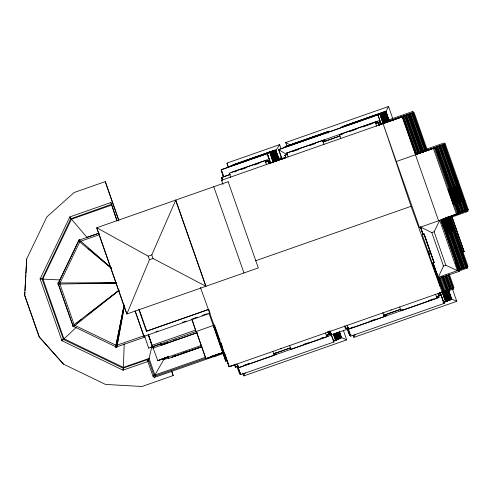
<?xml version="1.0" encoding="UTF-8"?>
<svg xmlns="http://www.w3.org/2000/svg" width="493" height="493" viewBox="0 0 493 493"><rect width="100%" height="100%" fill="white"/><g stroke="black" fill="none" stroke-linecap="round" stroke-linejoin="round"><path stroke-width="0.74" d="M151.801 346.727L149.077 358.429L148.338 359.36L147.838 361.548L122.954 370.169L123.392 367.427L124.211 343.787M123.509 370.052L123.392 367.427L63.843 338.673L42.873 278.81L71.467 219.182L111.769 205.063L116.878 220.956M171.589 370.952L173.203 375.561L141.996 386.494L105.514 384.429L63.48 364.136L39.2 336.941L24.65 295.412L26.659 259.016L46.841 216.926L74.061 192.553L105.262 181.615L118.739 220.081M63.48 364.136L39.292 336.904L24.742 295.375L24.915 292.343M24.995 290.827L25.371 283.999M25.457 282.483L25.87 274.903M25.956 273.387L26.375 265.801M26.456 264.285L26.659 259.016M122.954 370.169L61.989 340.737L40.106 278.952L69.858 216.908L110.9 202.531L117.124 220.747M74.301 325.127L59.752 283.598L57.927 284.091L57.989 282.933L116.416 282.834M116.083 346.08L115.756 346.764L73.642 326.495L72.865 325.626L58.316 284.097L58.384 282.939L78.664 240.812L58.476 282.902L57.989 282.933M124.55 305.068L116.786 347.257L115.621 347.195L124.057 305.395M116.786 347.257L124.193 306.923M119.3 330.335L120.483 324.302M120.779 322.792L124.039 306.196M115.621 347.195L124.156 305.044M147.832 361.535L148.325 359.366L149.077 358.429L155.215 376.03L154.426 377.404L153.157 376.738L147.838 361.548L148.338 359.36L123.022 368.148L63.468 339.394L42.096 279.081L70.721 218.849L111.48 204.33L111.769 205.063M213.845 186.718L96.683 227.803L126.874 313.998L96.794 227.76L148.19 256.169L149.447 259.756L126.874 313.998L244.041 272.912M151.782 254.906L175.773 200.096L205.963 286.297L153.04 258.498L151.782 254.906L148.19 256.169M343.288 330.187L346.69 339.887L243.782 375.931L245.224 372.739M452.408 288.861L456.777 301.334L353.869 337.372L355.311 334.186M60.084 282.908L79.94 241.508L78.27 240.572L79.139 239.795L111.27 267.73M386.093 112.749L385.754 111.794L388.533 106.506L392.656 118.289M76.095 327.537L61.989 340.737M153.157 376.738L153.945 375.37L205.569 357.283M154.888 375.031L163.929 359.261M275.932 150.347L279.642 144.64L281.096 148.8M61.588 340.287L63.843 338.673M72.563 325.879C72.952 325.072 74.27 326.545 73.34 326.748L72.563 325.879L119.238 290.05M73.34 326.748L119.066 290.414M76.717 323.242L81.542 319.482M87.581 314.78L118.369 290.808M270.324 163.041L268.79 163.682L267.952 161.285L269.486 160.65L267.298 153.606L270.565 162.949L269.486 160.65L267.175 161.482M105.262 181.615L118.905 220.864M230.176 166.036L270.885 151.733L274.262 161.575L270.885 151.733M232.141 165.254L273.837 150.556L277.276 160.373L273.775 150.581M234.046 164.496L275.797 149.773L279.235 159.59M269.11 152.929L221.166 169.771L223.415 176.784L229.701 174.584M271.809 151.363L275.31 161.156M274.755 150.186L278.255 159.978M272.721 151.524L276.055 160.835M283.783 147.259L324.493 132.956M285.749 146.476L327.438 131.779L327.944 133.215M287.653 145.718L329.349 131.021M285.521 157.717L281.934 158.968L278.662 149.632L380.177 113.982M327.79 132.186L321.307 134.453M340.262 127.477L380.972 113.174L384.411 122.991L380.972 113.174M342.228 126.695L383.918 111.997L387.301 121.839L383.862 112.022M344.132 125.937L385.883 111.215L389.322 121.031M230.151 177.233L230.607 177.055L229.325 173.197L229.83 174.633M231.291 172.414L267.188 159.843L267.693 161.279M379.93 113.593L383.431 123.386M382.876 112.416L386.376 122.209M281.934 158.968L278.724 149.607L377.983 114.844L381.249 124.181L378.981 125.086L378.143 122.689L380.109 121.907L377.262 122.923M380.842 113.747L384.115 123.09M382.808 112.965L385.92 122.319M383.788 112.577L386.906 121.925M384.774 112.182L388.046 121.518M222.972 184.456L221.548 180.259L222.232 179.988L221.394 177.591L223.662 176.685L221.228 169.746M229.769 174.658L229.676 173.604M265.16 160.65L266.503 164.477M266.208 160.231L266.645 161.692L266.208 160.231L229.263 173.222M267.188 159.843L267.631 161.303M266.553 160.638L266.892 161.599M288.041 156.934L286.76 153.083L287.265 154.519M266.195 161.877L266.953 161.575M285.65 157.772L284.812 155.381L286.778 154.599L286.334 153.138L379.665 120.446L381.009 124.279M286.698 153.107L323.642 140.117L324.147 141.553M276.259 152.023L278.52 158.487L282.051 157.249M323.007 140.912L323.346 141.873M340.694 138.496L339.412 134.638L339.856 136.099M268.771 163.577L269.449 163.306M272.814 161.963L273.381 161.741M272.888 162.049L269.831 152.67M274.854 161.266L271.797 151.887M277.799 160.096L282.181 158.536M278.268 159.905L280.012 159.214M323.402 141.848L323.1 141.972L340.158 135.982M323.63 141.756L324.388 141.454L324.049 140.499L324.326 141.479M324.616 141.368L339.726 136.05M276.974 160.465L273.763 151.104M376.233 121.703L376.732 123.139M79.139 239.795L79.527 240.029M86.719 237.799L87.44 237.151L99.019 233.097M228.13 181.714L258.326 267.915L243.967 272.943L213.771 186.742L228.204 181.689M376.282 123.318L376.979 123.04L376.701 122.061L377.034 123.016M376.134 126.103L376.59 125.925L375.247 122.091L375.993 123.435M378.858 125.019L379.536 124.747M383.468 123.182L382.79 123.453L410.096 113.84L423.345 151.671M388.607 119.935L412.838 111.443L426.513 150.47M382.975 123.496L379.918 114.117L383.129 123.478M384.941 122.714L381.884 113.335L385.095 122.695M390.092 120.656L388.281 121.451L384.842 111.634L388.342 121.426M58.316 284.097L72.958 325.59M426.032 149.299L444.039 142.988L467.999 211.392L448.796 218.122M415.488 154.808L440.921 145.33M444.242 144.209L445.228 143.82L468.35 209.833L467.309 210.246L464.252 201.329M457.985 180.235L457.227 180.537L464.24 200.552L464.998 200.25M448.735 188.998L448.131 189.238L453.578 204.798L454.182 204.558M449.715 188.603L449.111 188.844L454.564 204.41L455.168 204.17M450.701 188.215L450.097 188.455L455.544 204.016L456.148 203.775M451.68 187.821L451.077 188.061L456.53 203.627L457.134 203.387M452.666 187.432L452.063 187.673L457.51 203.233L458.114 202.993M453.646 187.038L453.042 187.278L458.496 202.845L459.1 202.605M454.632 186.65L454.022 186.89L459.476 202.45L460.08 202.21M455.612 186.255L455.008 186.496L460.462 202.062L461.066 201.822M457.541 185.485L456.974 185.713L462.428 201.28L464.227 200.614M458.558 185.078L444.495 144.93M458.773 185.054L457.516 185.497M140.573 314.46L140.893 314.337M462.046 201.427L461.442 201.668L455.988 186.107L456.598 185.861L442.221 145.016L422.304 152.09L409.054 114.259M463.408 200.885L464.012 200.645M138.847 309.53L146.446 331.222L208.989 309.302M115.756 346.764L116.915 346.825L116.668 346.111M116.915 346.825L145.133 336.947M143.962 336.392L135.15 311.04L143.962 336.392L210.073 313.234M447.126 289.983L451.878 288.276L442.11 292.17L411.045 206.32L383.092 123.681L419.463 227.519L420.615 227.063L431.806 232.597L443.478 266.066L445.845 265.234L457.375 270.639L439.762 220.359L434.08 231.809M459.396 269.831L457.96 270.337L462.058 268.771L444.446 218.491L445.425 218.097L463.038 268.383M443.262 144.603L466.384 210.616L456.555 214.529L433.433 148.516L443.201 144.628L466.742 211.836M449.992 217.703L467.604 267.982L449.899 217.136M423.857 234.002L433.982 262.707L432.725 263.163L440.693 285.909L440.237 286.094L422.205 234.613L422.963 234.311L420.449 227.131M424.097 233.929L434.16 262.664L424.097 233.929L422.661 234.434M444.285 226.811L454.287 255.565L441.783 219.551M431.806 232.597L434.13 231.79L445.845 265.234M148.14 334.34L151.998 345.359L148.368 334.254M144.369 335.659L148.732 348.113M150.889 347.343L152.614 346.659L157.803 360.685L201.31 345.439M160.459 343.991L161.445 343.603M195.555 330.1L192.165 319.686M161.439 343.566L152.553 346.684L153.113 348.095M161.205 343.695L161.704 345.131M213.29 325.503L225.788 361.178L208.927 313.055M446.818 233.916L441.938 219.49L442.763 219.157L447.798 233.528L442.917 219.102L443.897 218.707L448.932 233.072L443.749 218.769M157.803 360.685L159.769 359.902M160.693 359.539L162.715 358.731M163.701 358.337L168.483 356.661M161.1 359.52L161.833 359.231M162.123 359.114L162.819 358.836M163.109 358.725L163.799 358.448M164.089 358.331L164.785 358.054M165.069 357.943L165.765 357.665M166.055 357.548L166.751 357.271M167.035 357.16L167.731 356.883L168.15 358.078M165.414 358.017L166.141 357.721M166.431 357.61L167.127 357.333M167.417 357.215L168.107 356.938M167.565 357.259L168.359 356.944M163.423 358.386L163.842 359.588L163.485 358.368M168.557 358.497L168.119 357.037L168.557 358.497L201.908 346.77M171.57 357.302L201.723 346.739M173.536 356.519L201.532 346.708M462.224 252.336L462.982 252.034L468.011 266.399L467.031 266.787L449.924 217.943M454.053 255.639L453.092 255.972M463.938 251.695L456.641 230.866M451.859 216.421L464.116 251.652L451.785 216.452M196.3 331.444L205.858 358.738L207.886 357.93M209.79 357.172L208.81 357.561L222.663 352.661M213.327 356.112L214.085 355.81M214.307 355.718L215.065 355.416M216.273 354.935L216.969 354.658M217.259 354.541L218.017 354.239M221.191 352.976L221.887 352.698M213.506 355.632L213.925 356.827L213.568 355.607M443.478 266.066L438.228 277.343L458.57 270.219M173.203 375.561L171.49 370.989M458.188 270.312L465.99 267.206L457.886 270.09M433.199 262.979L438.647 278.539L437.026 273.732M458.81 269.72L459.229 270.916L467.666 267.958M441.013 219.915L458.989 271.415L440.952 219.884L441.555 219.644L459.168 269.924M232.061 365.59L229.116 366.767L200.404 287.407M234.884 364.697L234.582 364.82L235.42 367.211L238.119 366.256M236.523 364.161L236.973 363.982L240.627 374.692L237.41 366.145M272.419 351.589L272.875 351.41L274.274 355.213L238.316 367.815L237.872 366.348M280.794 348.656L281.25 348.477M235.42 367.211L237.447 366.404M237.817 366.373L238.341 366.163M239.358 367.396L331.284 335.154L329.94 331.321L333.958 342L330.1 331.259L331.444 334.821L348.194 328.948L347.657 327.525M274.244 353.592L274.755 353.389L275.26 354.824M274.934 353.315L275.334 354.251L274.934 353.315L290.352 347.91M275.223 353.198L275.679 353.019L276.179 354.455M289.625 345.544L291.03 349.346M326.89 335.154L328.326 334.581M382.506 313.03L382.962 312.852L384.3 316.685L383.856 315.224M390.881 310.097L391.337 309.918M344.552 325.922L345.507 328.658L347.473 327.876M347.898 327.82L348.2 327.697L345.507 328.658M327.981 335.807L327.648 334.852L330.723 333.743L328.757 334.525L327.796 331.789M331.518 334.79L330.187 331.228M331.284 335.154L329.712 330.871M347.368 327.37L348.033 329.287M435.153 294.592L435.609 294.413L436.952 298.247L436.508 296.78M347.06 325.423L348.403 329.256L347.959 327.796M384.324 315.033L385.082 314.737L385.36 315.717L385.021 314.756L400.439 309.357M385.31 314.645L385.766 314.466L386.265 315.902M442.387 291.899L445.888 301.691M452.857 287.887L453.899 287.468L449.37 274.539M400.55 309.382L401.055 310.818L399.712 306.985M384.435 316.087L384.102 315.126L383.8 315.249L400.852 309.259M236.893 366.225L239.592 373.94M448.593 274.884L453.492 289.052L448.519 274.866M436.977 296.595L437.735 296.293L438.006 297.279L437.673 296.318L440.865 295.159L438.844 295.966L438 293.575L440.348 292.639L444.045 303.448L440.027 292.768L440.804 295.184M437.963 296.207L438.413 296.022L438.918 297.458L438.474 295.997M437.994 297.827L437.488 296.392M336.781 339.856L334.513 333.57L336.781 339.856L333.169 341.119M337.767 339.461L335.548 333.139M336.534 332.744L338.685 339.098L336.479 332.781M347.411 329.096L349.617 335.406L351.127 334.876M347.497 327.592L350.708 336.134L348.52 329.638M446.868 301.297L443.367 291.505L446.868 301.297L443.195 302.585M450.799 299.732L447.361 289.915L450.799 299.732L443.256 302.425M448.34 289.52L451.724 299.362L448.285 289.545M388.133 121.438L393.143 119.676M60.158 279.944L40.106 278.952M228.234 167.263L226.99 163.078L279.642 144.64M286.84 146.014L285.626 142.545L388.533 106.506M239.388 163.054L244.479 161.266M260.464 155.671L264.1 154.395M297.106 142.834L303.651 140.542M318.188 135.452L323.272 133.671M349.414 124.519L351.595 123.755M364.678 119.17L371.278 116.859M235.438 164.483L237.681 163.694M243.906 161.568L250.506 159.251M250.764 159.116L257.303 156.823M263.589 154.673L270.133 152.38M290.254 145.287L296.854 142.97M304.532 140.332L316.475 136.099M345.266 126.066L347.51 125.277M352.125 123.614L354.307 122.849M363.501 119.676L367.137 118.406M377.502 114.727L384.109 112.41M242.729 162.074L246.358 160.798M256.73 157.119L263.336 154.808M287.622 146.304L292.706 144.517M300.447 141.855L304.082 140.585M317.356 135.889L320.992 134.614M346.936 125.573L353.543 123.262M353.795 123.127L360.34 120.834M366.619 118.677L373.164 116.385M376.325 115.233L379.961 113.957M339.35 134.663L376.288 121.679M234.304 171.928L236.461 171.176M241.428 169.438L246.512 167.657M254.148 165.032L259.17 163.269M292.195 151.702L298.776 149.404M308.914 145.805L315.434 143.518M341.458 134.404L343.676 133.628M349.87 131.502L356.334 129.24M362.737 127.003L366.324 125.746M366.65 125.579L373.109 123.318M221.394 177.591L230.293 174.411M284.812 155.381L287.444 154.445M375.752 123.527L379.431 122.178L380.208 124.6M278.964 159.627L282.514 158.382M283.913 157.896L285.311 157.403M389.051 121.075L408.691 114.191M409.677 113.797L411.125 113.291M274.367 161.347L282.532 158.426M283.888 157.951L285.361 157.433M384.454 122.788L413.257 112.638M272.703 162.012L282.415 158.61M284.042 157.994L285.515 157.477M270.435 162.912L271.711 162.468M272.697 162.074L282.569 158.647M283.919 158.179L285.392 157.661M381.157 124.131L408.13 114.622L421.386 152.454M268.71 163.602L285.502 157.76M378.618 125.117L405.184 115.8L418.434 153.631M221.548 180.259L403.219 116.582L416.468 154.414L403.157 116.607M79.435 240.073L99.062 233.189M80.661 241.256L99.475 234.662M443.792 144.32L445.228 143.82M424.331 151.283L444.396 144.209M443.46 218.88L462.452 212.181L439.331 146.168L420.338 152.873L407.15 115.017M396.341 161.513L435.399 147.734L458.521 213.746L419.463 227.519M149.447 259.756L153.04 258.498M255.306 260.865L411.045 206.32M466.933 210.326L468.35 209.833M450.984 216.057L447.391 217.314L447.829 217.142L452.71 231.568L447.681 217.203M452.685 215.416L466.323 210.64M446.147 217.844L464.418 211.398M442.215 219.416L460.487 212.964L437.365 146.951L418.372 153.656L405.123 115.824M146.446 331.222L208.668 309.431L210.012 313.258M117.063 345.168L144.554 335.542M155.837 331.678L157.988 330.926M182.398 322.379L186.144 321.066M192.436 318.86L197.397 317.122M202.112 315.477L207.196 313.696M151.998 345.359L195.783 330.014M148.67 348.132L213.346 325.479M163.158 344.077L168.242 342.296M173.209 340.558L175.36 339.806M153.058 348.12L197.151 332.67M161.642 345.155L196.886 332.812M123.392 367.427L149.077 358.429M464.178 251.627L462.68 252.151L450.349 216.957M432.725 263.163L434.222 262.64M161.673 359.144L168.661 356.685M159.707 359.927L168.655 356.79M163.842 359.588L168.933 357.801M173 356.39L175.157 355.638M182.995 352.896L186.582 351.638M205.895 358.282L155.215 376.03L153.945 375.37L148.338 359.36M210.961 356.507L213.136 355.743M214.443 355.354L219.015 353.703M211.552 356.507L222.466 352.674M458.015 270.139L464.307 267.872M206.844 358.349L222.811 352.705M205.858 358.738L223.181 352.655M154.426 377.404L214.973 356.199M213.925 356.827L222.361 353.875L221.942 352.674M438.647 278.539L459.045 271.396M225.788 361.178L227.119 360.71M452.531 287.949L453.899 287.468M445.161 290.771L449.967 289.034L445.444 276.105M443.195 291.554L448.008 289.822L443.478 276.887M231.02 366.009L235.186 364.549M439.226 293.089L446.042 290.605L441.26 276.955M448.464 290.815L453.554 289.034M236.646 366.724L238.643 365.985M346.733 328.172L348.588 327.518M290.765 347.818L273.714 353.801L274.016 353.684L274.287 354.664L273.954 353.709M439.146 295.849L436.447 296.804L436.749 296.687L437.026 297.667L436.687 296.712M244.134 365.227L249.162 363.464M303.244 344.521L308.273 342.764M321.461 338.093L323.611 337.341M350.954 327.765L353.111 327.007M370.736 320.888L375.82 319.1M401.844 309.992L404.001 309.234M428.411 300.687L433.495 298.9M347.978 329.312L438.98 297.439M290.969 349.371L326.927 336.774L325.522 332.966M348.403 329.256L384.361 316.66M401.055 310.818L437.014 298.222M333.213 340.601L335.394 339.837M333.687 340.7L341.698 337.896L339.48 331.573M443.115 302.375L451.779 299.337M333.169 340.977L340.712 338.284L338.5 331.962M333.373 341.002L338.746 339.073M443.46 302.449L448.833 300.514L445.395 290.697M239.536 373.965L241.028 373.435M334.032 341.969L240.627 374.692L237.608 366.071M350.708 336.134L444.119 303.417M57.927 284.091L116.403 283.037M78.886 283.376L116.385 282.951M40.136 278.348L42.873 278.81M87.366 237.768L71.467 219.182L69.408 217.308M451.422 298.912L456.777 301.334M340.669 337.169L346.69 339.887M58.476 282.902L59.16 283.228M74.991 325.46L116.342 345.42M285.626 142.545L290.611 145.108M278.662 149.632L286.834 154.574M78.27 240.572L111.258 268.223M88.155 248.472L111.03 267.884M69.858 216.908L71.467 219.182M458.81 185.787L463.975 200.657M442.276 144.997L465.404 211.004M461.984 201.452L465.343 211.029M441.297 145.386L464.357 211.423M440.317 145.78L463.438 211.787M440.255 145.805L454.571 186.674M460.018 202.235L463.377 211.811M439.269 146.193L453.585 187.063M459.038 202.629L462.391 212.206M438.351 146.563L461.411 212.594M437.303 146.976L451.619 187.845M457.073 203.412L460.425 212.988M436.385 147.345L459.507 213.352M436.323 147.37L450.639 188.24M456.093 203.8L459.445 213.377M435.337 147.758L449.653 188.628M455.107 204.194L458.465 213.771M434.419 148.128L457.479 214.159M451.859 217.216L456.08 229.455M427.03 149.391L414.028 112.275L412.986 112.694L426.235 150.519M412.777 111.467L426.451 150.494M413.042 112.669L426.297 150.501M449.862 217.968L466.97 266.812M412.062 113.057L425.311 150.889L412 113.082L402.233 116.977L438.61 220.815M466.051 267.181L448.433 216.902L466.409 268.402M411.082 113.452L424.27 151.308M447.453 217.29L465.004 267.594M446.849 217.53L451.73 231.956L446.695 217.592M464.086 267.964L446.473 217.684L445.863 217.924L450.75 232.351L445.715 217.986M410.034 113.865L423.29 151.696M446.411 217.709L464.024 267.989M409.116 114.234L422.365 152.066M445.487 218.072L463.1 268.358M444.883 218.313L449.764 232.739L444.729 218.374M444.507 218.467L462.12 268.747M408.068 114.647L421.324 152.479M443.521 218.855L461.072 269.166M406.164 115.405L419.42 153.237M442.541 219.249L460.154 269.529M406.103 115.43L419.358 153.261M442.48 219.274L460.092 269.554M441.494 219.662L459.106 269.948M458.872 269.696L459.291 270.891M441.05 220.661L443.318 227.125M404.198 116.194L417.392 154.044M455.168 261.697L457.935 269.597M402.461 116.884L415.716 154.716M448.39 274.934L452.605 287.166M392.434 118.591L392.853 119.787M447.404 275.322L452.297 289.471M446.171 274.995L450.953 288.645M446.11 275.02L450.892 288.67M445.382 276.129L449.912 289.058M444.458 276.499L448.926 289.453M385.822 111.239L389.26 121.056M385.816 111.769L388.429 119.232M448.778 291.511L451.04 297.975M386.346 113.464L387.097 115.621M449.474 293.686L450.984 298M443.417 276.912L447.946 289.841M447.367 290.685L449.998 298.388M442.239 276.561L447.022 290.211M442.178 276.585L446.96 290.235M446.381 290.303L449.819 300.12L446.319 290.328M446.387 291.073L449.074 298.758M384.367 114.228L387.06 121.913M446.325 291.098L449.018 298.783M445.401 291.468L448.094 299.146M383.388 114.622L385.101 119.509M445.345 291.492L448.032 299.171M440.526 278.064L444.994 291.018M444.415 291.092L447.792 300.927L444.353 291.11M447.114 299.541L444.421 291.856L447.133 299.806M439.294 277.738L444.076 291.388M439.232 277.762L444.014 291.412M420.615 227.063L423.13 234.243M443.435 292.25L446.066 299.954M420.387 227.156L422.902 234.335M443.028 291.801L432.965 263.071L443.09 291.776L229.116 366.767L220.778 342.955M428.509 250.931L429.767 254.524M442.455 292.645L445.148 300.323M442.394 292.663L445.087 300.348M440.267 292.669L444.045 303.448M439.288 293.064L440.064 295.48M378.445 122.572L379.228 124.988M438.308 293.452L439.084 295.874M377.213 121.309L377.718 122.745M400.791 309.284L401.129 310.239M324.567 139.747L325.066 141.183M384.842 314.83L385.347 316.266L384.78 314.854M323.581 140.141L324.086 141.577M323.161 141.947L322.656 140.511L323.938 144.363M353.142 335.295L353.869 337.372M347.466 329.059L349.679 335.382M285.053 155.283L285.681 157.076M345.088 326.483L345.747 328.56M275.729 150.322L278.582 158.463M339.449 332.22L340.706 335.813M340.959 336.528L341.292 337.489M339.332 332.085L341.23 337.514M274.749 150.716L277.96 160.077L275.02 151.696M338.506 332.732L339.726 336.226M338.445 332.757L339.671 336.251M337.514 332.356L339.732 338.679L337.459 332.393M337.52 333.126L338.746 336.614M336.54 333.514L337.705 337.033M338.007 337.705L338.346 338.66M335.554 333.909L336.781 337.397M337.027 338.099L337.36 339.055M272.321 153.569L275.008 161.254M335.499 333.934L336.719 337.422M336.965 338.118L337.298 339.079M270.817 152.282L274.028 161.642L271.335 153.964M335.795 337.791L334.574 334.297L335.739 337.816M336.38 339.449L336.041 338.488L336.318 339.467M333.582 333.921L335.739 340.269L333.527 333.958M333.595 334.692L334.753 338.204M270.509 162.973L267.237 153.631L221.166 169.771L223.6 176.71M329.084 331.278L330.039 334.014L329.022 331.302M269.714 163.294L268.925 160.884L265.665 162.086L265.635 161.008L265.906 161.987M328.997 334.427L328.036 331.69L329.059 334.402L326.36 335.363L326.662 335.24L326.939 336.226L326.606 335.265M327.407 334.944L327.845 336.411L327.346 334.969M226.99 163.078L228.45 167.238M221.696 177.468L222.694 180.327M221.634 177.492L222.633 180.352M242.809 373.158L243.782 375.931M238.057 366.281L238.39 367.236M235.032 365.319L235.451 366.521M175.656 200.146L205.852 286.341M220.956 342.734L222.214 346.326M224.728 353.506L226.996 359.97M227.248 360.691L228.413 364.019M228.875 365.344L229.344 366.675M214.455 324.918L220.02 340.792M196.362 331.419L205.92 358.713M191.697 319.088L196.06 331.536M148.202 334.322L152.06 345.334M139.168 309.407L146.766 331.093M450.423 216.926L462.742 252.126M337.465 333.145L338.685 336.639M377.921 114.869L380.171 121.882M110.9 202.531L111.48 204.33M269.905 152.121L273.282 161.963L269.905 152.121M272.851 150.95L276.228 160.786L272.851 150.95M381.952 112.786L385.335 122.621L381.952 112.786M269.018 163.584L268.18 161.193L268.968 163.602"/></g></svg>
